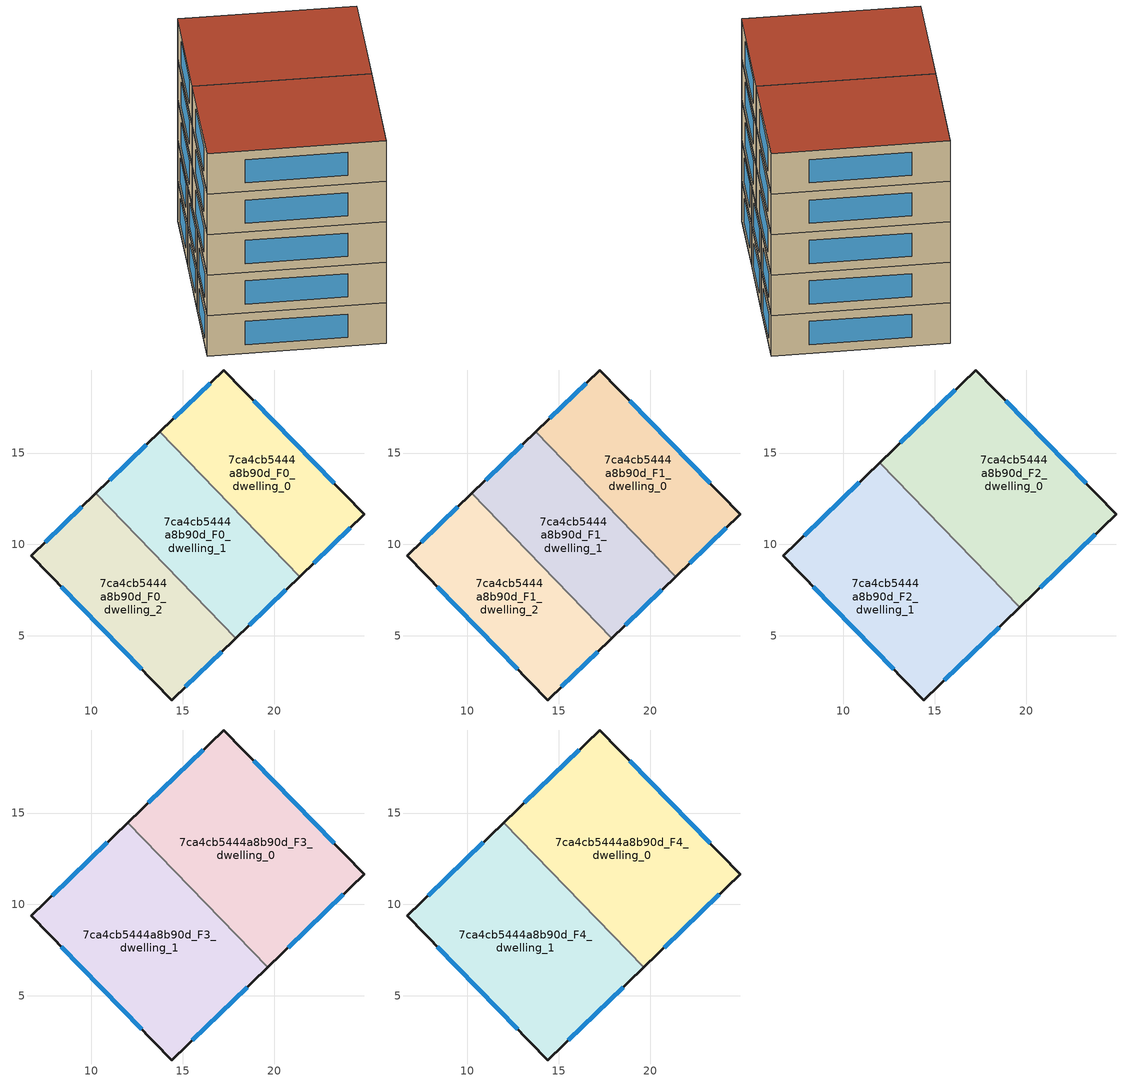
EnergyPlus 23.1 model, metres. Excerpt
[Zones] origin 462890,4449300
7ca4cb5444a8b90d_F0_dwelling_0
 floor ground (EU_floor_Construction): 17.25,19.54 24.92,11.64 21.4,8.25 13.76,16.17 z0
 wall outside (EU_wall_Construction): 21.4,8.25 24.92,11.64 17.25,19.54 13.76,16.17 z0:3
 wall to 7ca4cb5444a8b90d_F0_dwelling_1 (EU_wall_Construction): 13.76,16.17 21.4,8.25 z0:3
 window (EU_Window_Construction): 16.5,18.82 14.51,16.89 / 23.28,13.33 18.89,17.85 / 22.16,8.97 24.17,10.92 z0.64:2.36
7ca4cb5444a8b90d_F0_dwelling_1
 floor ground (EU_floor_Construction): 13.76,16.17 21.4,8.25 17.9,4.86 10.25,12.79 z0
 wall outside (EU_wall_Construction): 17.9,4.86 21.4,8.25 / 13.76,16.17 10.25,12.79 z0:3
 wall to 7ca4cb5444a8b90d_F0_dwelling_2 (EU_wall_Construction): 10.25,12.79 17.9,4.86 z0:3
 window (EU_Window_Construction): 18.65,5.59 20.65,7.52 / 13.01,15.45 11,13.51 z0.64:2.36
7ca4cb5444a8b90d_F0_dwelling_2
 floor ground (EU_floor_Construction): 10.25,12.79 17.9,4.86 14.4,1.49 6.73,9.39 z0
 wall outside (EU_wall_Construction): 10.25,12.79 6.73,9.39 14.4,1.49 17.9,4.86 z0:3
 window (EU_Window_Construction): 15.15,2.22 17.15,4.14 / 8.37,7.7 12.76,3.19 / 9.5,12.06 7.48,10.12 z0.64:2.36
7ca4cb5444a8b90d_F1_dwelling_0
 floor to 7ca4cb5444a8b90d_F0_dwelling_0 (EU_floor_Construction): 17.25,19.54 24.92,11.64 21.4,8.25 13.76,16.17 z3
 wall outside (EU_wall_Construction): 21.4,8.25 24.92,11.64 17.25,19.54 13.76,16.17 z3:6
 wall to 7ca4cb5444a8b90d_F1_dwelling_1 (EU_wall_Construction): 13.76,16.17 21.4,8.25 z3:6
 window (EU_Window_Construction): 16.5,18.82 14.51,16.89 / 23.28,13.33 18.89,17.85 / 22.16,8.97 24.17,10.92 z3.64:5.36
7ca4cb5444a8b90d_F1_dwelling_1
 floor to 7ca4cb5444a8b90d_F0_dwelling_1 (EU_floor_Construction): 13.76,16.17 21.4,8.25 17.9,4.86 10.25,12.79 z3
 wall outside (EU_wall_Construction): 17.9,4.86 21.4,8.25 / 13.76,16.17 10.25,12.79 z3:6
 wall to 7ca4cb5444a8b90d_F1_dwelling_2 (EU_wall_Construction): 10.25,12.79 17.9,4.86 z3:6
 window (EU_Window_Construction): 18.65,5.59 20.65,7.52 / 13.01,15.45 11,13.51 z3.64:5.36
7ca4cb5444a8b90d_F1_dwelling_2
 floor to 7ca4cb5444a8b90d_F0_dwelling_2 (EU_floor_Construction): 10.25,12.79 17.9,4.86 14.4,1.49 6.73,9.39 z3
 wall outside (EU_wall_Construction): 10.25,12.79 6.73,9.39 14.4,1.49 17.9,4.86 z3:6
 window (EU_Window_Construction): 15.15,2.22 17.15,4.14 / 8.37,7.7 12.76,3.19 / 9.5,12.06 7.48,10.12 z3.64:5.36
7ca4cb5444a8b90d_F2_dwelling_0
 floor to 7ca4cb5444a8b90d_F1_dwelling_0 (EU_floor_Construction): 17.25,19.54 24.92,11.64 21.4,8.25 13.76,16.17 z6
 floor to 7ca4cb5444a8b90d_F1_dwelling_1 (EU_floor_Construction): 13.76,16.17 21.4,8.25 19.65,6.56 12.01,14.48 z6
 wall outside (EU_wall_Construction): 19.65,6.55 24.92,11.64 17.25,19.54 12.01,14.48 z6:9
 wall to 7ca4cb5444a8b90d_F2_dwelling_1 (EU_wall_Construction): 12.01,14.48 19.65,6.55 z6:9
 window (EU_Window_Construction): 16.13,18.46 13.13,15.56 / 23.28,13.33 18.89,17.85 / 20.78,7.64 23.79,10.55 z6.64:8.36
7ca4cb5444a8b90d_F2_dwelling_1
 floor to 7ca4cb5444a8b90d_F1_dwelling_1 (EU_floor_Construction): 12.01,14.48 19.65,6.56 17.9,4.86 10.25,12.79 z6
 floor to 7ca4cb5444a8b90d_F1_dwelling_2 (EU_floor_Construction): 10.25,12.79 17.9,4.86 14.4,1.49 6.73,9.39 z6
 wall outside (EU_wall_Construction): 12.01,14.48 6.73,9.39 14.4,1.49 19.65,6.55 z6:9
 window (EU_Window_Construction): 15.53,2.58 18.53,5.47 / 8.37,7.7 12.76,3.19 / 10.88,13.39 7.86,10.48 z6.64:8.36
7ca4cb5444a8b90d_F3_dwelling_0
 floor to 7ca4cb5444a8b90d_F2_dwelling_0 (EU_floor_Construction): 17.25,19.54 24.92,11.64 19.65,6.55 12.01,14.48 z9
 wall outside (EU_wall_Construction): 19.65,6.55 24.92,11.64 17.25,19.54 12.01,14.48 z9:12
 wall to 7ca4cb5444a8b90d_F3_dwelling_1 (EU_wall_Construction): 12.01,14.48 19.65,6.55 z9:12
 window (EU_Window_Construction): 16.13,18.46 13.13,15.56 / 23.28,13.33 18.89,17.85 / 20.78,7.64 23.79,10.55 z9.64:11.36
7ca4cb5444a8b90d_F3_dwelling_1
 floor to 7ca4cb5444a8b90d_F2_dwelling_1 (EU_floor_Construction): 12.01,14.48 19.65,6.55 14.4,1.49 6.73,9.39 z9
 wall outside (EU_wall_Construction): 12.01,14.48 6.73,9.39 14.4,1.49 19.65,6.55 z9:12
 window (EU_Window_Construction): 15.53,2.58 18.53,5.47 / 8.37,7.7 12.76,3.19 / 10.88,13.39 7.86,10.48 z9.64:11.36
7ca4cb5444a8b90d_F4_dwelling_0
 floor to 7ca4cb5444a8b90d_F3_dwelling_0 (EU_floor_Construction): 17.25,19.54 24.92,11.64 19.65,6.55 12.01,14.48 z12
 wall outside (EU_wall_Construction): 19.65,6.55 24.92,11.64 17.25,19.54 12.01,14.48 z12:15
 wall to 7ca4cb5444a8b90d_F4_dwelling_1 (EU_wall_Construction): 12.01,14.48 19.65,6.55 z12:15
 window (EU_Window_Construction): 16.13,18.46 13.13,15.56 / 23.28,13.33 18.89,17.85 / 20.78,7.64 23.79,10.55 z12.64:14.36
 roof outside (EU_roof_Construction): 24.92,11.64 17.25,19.54 12.01,14.48 19.65,6.55 z15
7ca4cb5444a8b90d_F4_dwelling_1
 floor to 7ca4cb5444a8b90d_F3_dwelling_1 (EU_floor_Construction): 12.01,14.48 19.65,6.55 14.4,1.49 6.73,9.39 z12
 wall outside (EU_wall_Construction): 12.01,14.48 6.73,9.39 14.4,1.49 19.65,6.55 z12:15
 window (EU_Window_Construction): 15.53,2.58 18.53,5.47 / 8.37,7.7 12.76,3.19 / 10.88,13.39 7.86,10.48 z12.64:14.36
 roof outside (EU_roof_Construction): 19.65,6.55 12.01,14.48 6.73,9.39 14.4,1.49 z15
[Building]
EU S2 Campaign: North Axis=0; Terrain=City; Solar Distribution=FullExterior
[Site:Location]
Yerevan-Zvartnots.Intl.AP: Latitude=40.15; Longitude=44.383; Time Zone=4; Elevation=854
[SizingPeriod:WeatherFileDays]
AnnualSizingPeriod: Begin Month=1; Begin Day of Month=1; End Month=12; End Day of Month=31; Day of Week for Start Day=Monday; Use Weather File Daylight Saving Period=No; Use Weather File Rain and Snow Indicators=No
[MATERIAL]
EU_InternalMass_Material: Roughness=MediumRough; Thickness=0.1; Conductivity=1; Density=1800; Specific Heat=900; Thermal Absorptance=0.9; Solar Absorptance=0.7; Visible Absorptance=0.7
[MATERIAL:NOMASS] Roughness=MediumRough; Thermal Absorptance=0.9; Solar Absorptance=0.7; Visible Absorptance=0.7
Name | Thermal Resistance
EU_wall_NoMass | 1.05043
EU_roof_NoMass | 1.45357
EU_floor_NoMass | 0.478065
[WINDOWMATERIAL:SIMPLEGLAZINGSYSTEM]
EU_Window_SimpleGlazing: UFactor=2.5566; Solar Heat Gain Coefficient=0.75; Visible Transmittance=0.75
[CONSTRUCTION]
EU_wall_Construction: EU_wall_NoMass
EU_roof_Construction: EU_roof_NoMass
EU_floor_Construction: EU_floor_NoMass
EU_Window_Construction: EU_Window_SimpleGlazing
EU_InternalMass_Construction: EU_InternalMass_Material
[ZONE] Type=1; Multiplier=1; Ceiling Height=autocalculate; Floor Area=autocalculate; Part of Total Floor Area=Yes
Name | Volume
7ca4cb5444a8b90d_F0_dwelling_0; 7ca4cb5444a8b90d_F1_dwelling_0; 7ca4cb5444a8b90d_F0_dwelling_2; 7ca4cb5444a8b90d_F1_dwelling_2 | 160.928
7ca4cb5444a8b90d_F2_dwelling_0; 7ca4cb5444a8b90d_F3_dwelling_0; 7ca4cb5444a8b90d_F4_dwelling_0 | 241.401
7ca4cb5444a8b90d_F0_dwelling_1; 7ca4cb5444a8b90d_F1_dwelling_1 | 160.947
7ca4cb5444a8b90d_F2_dwelling_1; 7ca4cb5444a8b90d_F3_dwelling_1; 7ca4cb5444a8b90d_F4_dwelling_1 | 241.425
[INTERNALMASS] Construction=EU_InternalMass_Construction
Name | Zone or ZoneList | Surface Area
7ca4cb5444a8b90d_F0_dwelling_0_EU_InternalMass | 7ca4cb5444a8b90d_F0_dwelling_0 | 53.6429
7ca4cb5444a8b90d_F0_dwelling_1_EU_InternalMass | 7ca4cb5444a8b90d_F0_dwelling_1 | 53.649
7ca4cb5444a8b90d_F0_dwelling_2_EU_InternalMass | 7ca4cb5444a8b90d_F0_dwelling_2 | 53.6429
7ca4cb5444a8b90d_F1_dwelling_0_EU_InternalMass | 7ca4cb5444a8b90d_F1_dwelling_0 | 53.6429
7ca4cb5444a8b90d_F1_dwelling_1_EU_InternalMass | 7ca4cb5444a8b90d_F1_dwelling_1 | 53.649
7ca4cb5444a8b90d_F1_dwelling_2_EU_InternalMass | 7ca4cb5444a8b90d_F1_dwelling_2 | 53.6429
7ca4cb5444a8b90d_F2_dwelling_0_EU_InternalMass | 7ca4cb5444a8b90d_F2_dwelling_0 | 80.4669
7ca4cb5444a8b90d_F2_dwelling_1_EU_InternalMass | 7ca4cb5444a8b90d_F2_dwelling_1 | 80.4748
7ca4cb5444a8b90d_F3_dwelling_0_EU_InternalMass | 7ca4cb5444a8b90d_F3_dwelling_0 | 80.4669
7ca4cb5444a8b90d_F3_dwelling_1_EU_InternalMass | 7ca4cb5444a8b90d_F3_dwelling_1 | 80.4748
7ca4cb5444a8b90d_F4_dwelling_0_EU_InternalMass | 7ca4cb5444a8b90d_F4_dwelling_0 | 80.4669
7ca4cb5444a8b90d_F4_dwelling_1_EU_InternalMass | 7ca4cb5444a8b90d_F4_dwelling_1 | 80.4748
[OTHEREQUIPMENT] Fuel Type=Electricity; Design Level Calculation Method=Watts/Area; Power per Zone Floor Area=1; Fraction Latent=0; Fraction Radiant=0; Fraction Lost=0; Carbon Dioxide Generation Rate=0; EndUse Subcategory=EU_Step8_InternalGains
Name | Zone or ZoneList or Space or SpaceList | Schedule
EU_Step8_InternalGain_7ca4cb5444a8b90d_F0_dwelling_0_f000 | 7ca4cb5444a8b90d_F0_dwelling_0 | EU_Step8_GainSchedule_7ca4cb5444a8b90d_F0_dwelling_0_f000
EU_Step8_InternalGain_7ca4cb5444a8b90d_F0_dwelling_1_f000 | 7ca4cb5444a8b90d_F0_dwelling_1 | EU_Step8_GainSchedule_7ca4cb5444a8b90d_F0_dwelling_1_f000
EU_Step8_InternalGain_7ca4cb5444a8b90d_F0_dwelling_2_f000 | 7ca4cb5444a8b90d_F0_dwelling_2 | EU_Step8_GainSchedule_7ca4cb5444a8b90d_F0_dwelling_2_f000
EU_Step8_InternalGain_7ca4cb5444a8b90d_F1_dwelling_0_f000 | 7ca4cb5444a8b90d_F1_dwelling_0 | EU_Step8_GainSchedule_7ca4cb5444a8b90d_F1_dwelling_0_f000
EU_Step8_InternalGain_7ca4cb5444a8b90d_F1_dwelling_1_f000 | 7ca4cb5444a8b90d_F1_dwelling_1 | EU_Step8_GainSchedule_7ca4cb5444a8b90d_F1_dwelling_1_f000
EU_Step8_InternalGain_7ca4cb5444a8b90d_F1_dwelling_2_f000 | 7ca4cb5444a8b90d_F1_dwelling_2 | EU_Step8_GainSchedule_7ca4cb5444a8b90d_F1_dwelling_2_f000
EU_Step8_InternalGain_7ca4cb5444a8b90d_F2_dwelling_0_f000 | 7ca4cb5444a8b90d_F2_dwelling_0 | EU_Step8_GainSchedule_7ca4cb5444a8b90d_F2_dwelling_0_f000
EU_Step8_InternalGain_7ca4cb5444a8b90d_F2_dwelling_1_f000 | 7ca4cb5444a8b90d_F2_dwelling_1 | EU_Step8_GainSchedule_7ca4cb5444a8b90d_F2_dwelling_1_f000
EU_Step8_InternalGain_7ca4cb5444a8b90d_F3_dwelling_0_f000 | 7ca4cb5444a8b90d_F3_dwelling_0 | EU_Step8_GainSchedule_7ca4cb5444a8b90d_F3_dwelling_0_f000
EU_Step8_InternalGain_7ca4cb5444a8b90d_F3_dwelling_1_f000 | 7ca4cb5444a8b90d_F3_dwelling_1 | EU_Step8_GainSchedule_7ca4cb5444a8b90d_F3_dwelling_1_f000
EU_Step8_InternalGain_7ca4cb5444a8b90d_F4_dwelling_0_f000 | 7ca4cb5444a8b90d_F4_dwelling_0 | EU_Step8_GainSchedule_7ca4cb5444a8b90d_F4_dwelling_0_f000
EU_Step8_InternalGain_7ca4cb5444a8b90d_F4_dwelling_1_f000 | 7ca4cb5444a8b90d_F4_dwelling_1 | EU_Step8_GainSchedule_7ca4cb5444a8b90d_F4_dwelling_1_f000
[ZONEVENTILATION:DESIGNFLOWRATE] Schedule=EU_AlwaysOn; Design Flow Rate Calculation Method=AirChanges/Hour; Air Changes per Hour=0.557805; Ventilation Type=Natural; Fan Pressure Rise=0; Fan Total Efficiency=1; Constant Term Coefficient=1; Temperature Term Coefficient=0; Velocity Term Coefficient=0; Velocity Squared Term Coefficient=0; Minimum Indoor Temperature=-100; Maximum Indoor Temperature=100; Delta Temperature=-100; Minimum Outdoor Temperature=-100; Maximum Outdoor Temperature=100; Maximum Wind Speed=40
Name | Zone or ZoneList or Space or SpaceList
EU_ConstantAir_7ca4cb5444a8b90d_F0_dwelling_0 | 7ca4cb5444a8b90d_F0_dwelling_0
EU_ConstantAir_7ca4cb5444a8b90d_F0_dwelling_1 | 7ca4cb5444a8b90d_F0_dwelling_1
EU_ConstantAir_7ca4cb5444a8b90d_F0_dwelling_2 | 7ca4cb5444a8b90d_F0_dwelling_2
EU_ConstantAir_7ca4cb5444a8b90d_F1_dwelling_0 | 7ca4cb5444a8b90d_F1_dwelling_0
EU_ConstantAir_7ca4cb5444a8b90d_F1_dwelling_1 | 7ca4cb5444a8b90d_F1_dwelling_1
EU_ConstantAir_7ca4cb5444a8b90d_F1_dwelling_2 | 7ca4cb5444a8b90d_F1_dwelling_2
EU_ConstantAir_7ca4cb5444a8b90d_F2_dwelling_0 | 7ca4cb5444a8b90d_F2_dwelling_0
EU_ConstantAir_7ca4cb5444a8b90d_F2_dwelling_1 | 7ca4cb5444a8b90d_F2_dwelling_1
EU_ConstantAir_7ca4cb5444a8b90d_F3_dwelling_0 | 7ca4cb5444a8b90d_F3_dwelling_0
EU_ConstantAir_7ca4cb5444a8b90d_F3_dwelling_1 | 7ca4cb5444a8b90d_F3_dwelling_1
EU_ConstantAir_7ca4cb5444a8b90d_F4_dwelling_0 | 7ca4cb5444a8b90d_F4_dwelling_0
EU_ConstantAir_7ca4cb5444a8b90d_F4_dwelling_1 | 7ca4cb5444a8b90d_F4_dwelling_1
[HVACTEMPLATE:THERMOSTAT] Constant Heating Setpoint=20; Constant Cooling Setpoint=50
EU_HeatOnly_7ca4cb5444a8b90d_F0_dwelling_0; EU_HeatOnly_7ca4cb5444a8b90d_F0_dwelling_1; EU_HeatOnly_7ca4cb5444a8b90d_F0_dwelling_2; EU_HeatOnly_7ca4cb5444a8b90d_F1_dwelling_0; EU_HeatOnly_7ca4cb5444a8b90d_F1_dwelling_1; EU_HeatOnly_7ca4cb5444a8b90d_F1_dwelling_2; EU_HeatOnly_7ca4cb5444a8b90d_F2_dwelling_0; EU_HeatOnly_7ca4cb5444a8b90d_F2_dwelling_1; EU_HeatOnly_7ca4cb5444a8b90d_F3_dwelling_0; EU_HeatOnly_7ca4cb5444a8b90d_F3_dwelling_1; EU_HeatOnly_7ca4cb5444a8b90d_F4_dwelling_0; EU_HeatOnly_7ca4cb5444a8b90d_F4_dwelling_1
[HVACTEMPLATE:ZONE:IDEALLOADSAIRSYSTEM] System Availability Schedule=EU_AlwaysOn; Maximum Heating Supply Air Temperature=50; Minimum Cooling Supply Air Temperature=13; Maximum Heating Supply Air Humidity Ratio=0.0156; Minimum Cooling Supply Air Humidity Ratio=0.0077; Heating Limit=NoLimit; Cooling Limit=NoLimit; Heating Availability Schedule=EU_AlwaysOn; Cooling Availability Schedule=EU_CoolingOff; Dehumidification Control Type=ConstantSensibleHeatRatio; Cooling Sensible Heat Ratio=0.7; Dehumidification Setpoint=60; Humidification Control Type=None; Humidification Setpoint=30; Outdoor Air Method=None; Outdoor Air Flow Rate per Person=0.00944; Outdoor Air Flow Rate per Zone Floor Area=0; Outdoor Air Flow Rate per Zone=0; Demand Controlled Ventilation Type=None; Outdoor Air Economizer Type=NoEconomizer; Heat Recovery Type=None; Sensible Heat Recovery Effectiveness=0.7; Latent Heat Recovery Effectiveness=0.65
Name | Template Thermostat
7ca4cb5444a8b90d_F0_dwelling_0 | EU_HeatOnly_7ca4cb5444a8b90d_F0_dwelling_0
7ca4cb5444a8b90d_F0_dwelling_1 | EU_HeatOnly_7ca4cb5444a8b90d_F0_dwelling_1
7ca4cb5444a8b90d_F0_dwelling_2 | EU_HeatOnly_7ca4cb5444a8b90d_F0_dwelling_2
7ca4cb5444a8b90d_F1_dwelling_0 | EU_HeatOnly_7ca4cb5444a8b90d_F1_dwelling_0
7ca4cb5444a8b90d_F1_dwelling_1 | EU_HeatOnly_7ca4cb5444a8b90d_F1_dwelling_1
7ca4cb5444a8b90d_F1_dwelling_2 | EU_HeatOnly_7ca4cb5444a8b90d_F1_dwelling_2
7ca4cb5444a8b90d_F2_dwelling_0 | EU_HeatOnly_7ca4cb5444a8b90d_F2_dwelling_0
7ca4cb5444a8b90d_F2_dwelling_1 | EU_HeatOnly_7ca4cb5444a8b90d_F2_dwelling_1
7ca4cb5444a8b90d_F3_dwelling_0 | EU_HeatOnly_7ca4cb5444a8b90d_F3_dwelling_0
7ca4cb5444a8b90d_F3_dwelling_1 | EU_HeatOnly_7ca4cb5444a8b90d_F3_dwelling_1
7ca4cb5444a8b90d_F4_dwelling_0 | EU_HeatOnly_7ca4cb5444a8b90d_F4_dwelling_0
7ca4cb5444a8b90d_F4_dwelling_1 | EU_HeatOnly_7ca4cb5444a8b90d_F4_dwelling_1
[SIZING:ZONE] Zone Cooling Design Supply Air Temperature Input Method=SupplyAirTemperature; Zone Cooling Design Supply Air Temperature=13; Zone Heating Design Supply Air Temperature Input Method=SupplyAirTemperature; Zone Heating Design Supply Air Temperature=50; Zone Cooling Design Supply Air Humidity Ratio=0.008; Zone Heating Design Supply Air Humidity Ratio=0.008; Cooling Design Air Flow Method=DesignDay; Cooling Design Air Flow Rate=0; Cooling Minimum Air Flow per Zone Floor Area=0.000762; Cooling Minimum Air Flow=0; Cooling Minimum Air Flow Fraction=0.2; Heating Design Air Flow Method=DesignDay; Heating Design Air Flow Rate=0; Heating Maximum Air Flow per Zone Floor Area=0.002032; Heating Maximum Air Flow=0.141576; Heating Maximum Air Flow Fraction=0.3; Account for Dedicated Outdoor Air System=No; Dedicated Outdoor Air System Control Strategy=NeutralSupplyAir; Dedicated Outdoor Air Low Setpoint Temperature for Design=autosize; Dedicated Outdoor Air High Setpoint Temperature for Design=autosize; Zone Load Sizing Method=Sensible Load Only No Latent Load; Zone Latent Cooling Design Supply Air Humidity Ratio Input Method=HumidityRatioDifference; Zone Cooling Design Supply Air Humidity Ratio Difference=0.005; Zone Latent Heating Design Supply Air Humidity Ratio Input Method=HumidityRatioDifference; Zone Humidification Design Supply Air Humidity Ratio Difference=0.005
7ca4cb5444a8b90d_F0_dwelling_0; 7ca4cb5444a8b90d_F0_dwelling_1; 7ca4cb5444a8b90d_F0_dwelling_2; 7ca4cb5444a8b90d_F1_dwelling_0; 7ca4cb5444a8b90d_F1_dwelling_1; 7ca4cb5444a8b90d_F1_dwelling_2; 7ca4cb5444a8b90d_F2_dwelling_0; 7ca4cb5444a8b90d_F2_dwelling_1; 7ca4cb5444a8b90d_F3_dwelling_0; 7ca4cb5444a8b90d_F3_dwelling_1; 7ca4cb5444a8b90d_F4_dwelling_0; 7ca4cb5444a8b90d_F4_dwelling_1
[SCHEDULE:CONSTANT]
Name | Hourly Value
EU_AlwaysOn | 1
EU_CoolingOff | 0
[SCHEDULE:FILE] Column Number=1; Rows to Skip at Top=0; Number of Hours of Data=8760; Column Separator=Comma; Interpolate to Timestep=No; Minutes per Item=60; Adjust Schedule for Daylight Savings=Yes
Name | File
EU_Step8_GainSchedule_7ca4cb5444a8b90d_F0_dwelling_0_f000 | ../../schedules/7ca4cb5444a8b90d/7ca4cb5444a8b90d_F0_dwelling_0_f000_gain.csv
EU_Step8_GainSchedule_7ca4cb5444a8b90d_F0_dwelling_1_f000 | ../../schedules/7ca4cb5444a8b90d/7ca4cb5444a8b90d_F0_dwelling_1_f000_gain.csv
EU_Step8_GainSchedule_7ca4cb5444a8b90d_F0_dwelling_2_f000 | ../../schedules/7ca4cb5444a8b90d/7ca4cb5444a8b90d_F0_dwelling_2_f000_gain.csv
EU_Step8_GainSchedule_7ca4cb5444a8b90d_F1_dwelling_0_f000 | ../../schedules/7ca4cb5444a8b90d/7ca4cb5444a8b90d_F1_dwelling_0_f000_gain.csv
EU_Step8_GainSchedule_7ca4cb5444a8b90d_F1_dwelling_1_f000 | ../../schedules/7ca4cb5444a8b90d/7ca4cb5444a8b90d_F1_dwelling_1_f000_gain.csv
EU_Step8_GainSchedule_7ca4cb5444a8b90d_F1_dwelling_2_f000 | ../../schedules/7ca4cb5444a8b90d/7ca4cb5444a8b90d_F1_dwelling_2_f000_gain.csv
EU_Step8_GainSchedule_7ca4cb5444a8b90d_F2_dwelling_0_f000 | ../../schedules/7ca4cb5444a8b90d/7ca4cb5444a8b90d_F2_dwelling_0_f000_gain.csv
EU_Step8_GainSchedule_7ca4cb5444a8b90d_F2_dwelling_1_f000 | ../../schedules/7ca4cb5444a8b90d/7ca4cb5444a8b90d_F2_dwelling_1_f000_gain.csv
EU_Step8_GainSchedule_7ca4cb5444a8b90d_F3_dwelling_0_f000 | ../../schedules/7ca4cb5444a8b90d/7ca4cb5444a8b90d_F3_dwelling_0_f000_gain.csv
EU_Step8_GainSchedule_7ca4cb5444a8b90d_F3_dwelling_1_f000 | ../../schedules/7ca4cb5444a8b90d/7ca4cb5444a8b90d_F3_dwelling_1_f000_gain.csv
EU_Step8_GainSchedule_7ca4cb5444a8b90d_F4_dwelling_0_f000 | ../../schedules/7ca4cb5444a8b90d/7ca4cb5444a8b90d_F4_dwelling_0_f000_gain.csv
EU_Step8_GainSchedule_7ca4cb5444a8b90d_F4_dwelling_1_f000 | ../../schedules/7ca4cb5444a8b90d/7ca4cb5444a8b90d_F4_dwelling_1_f000_gain.csv
